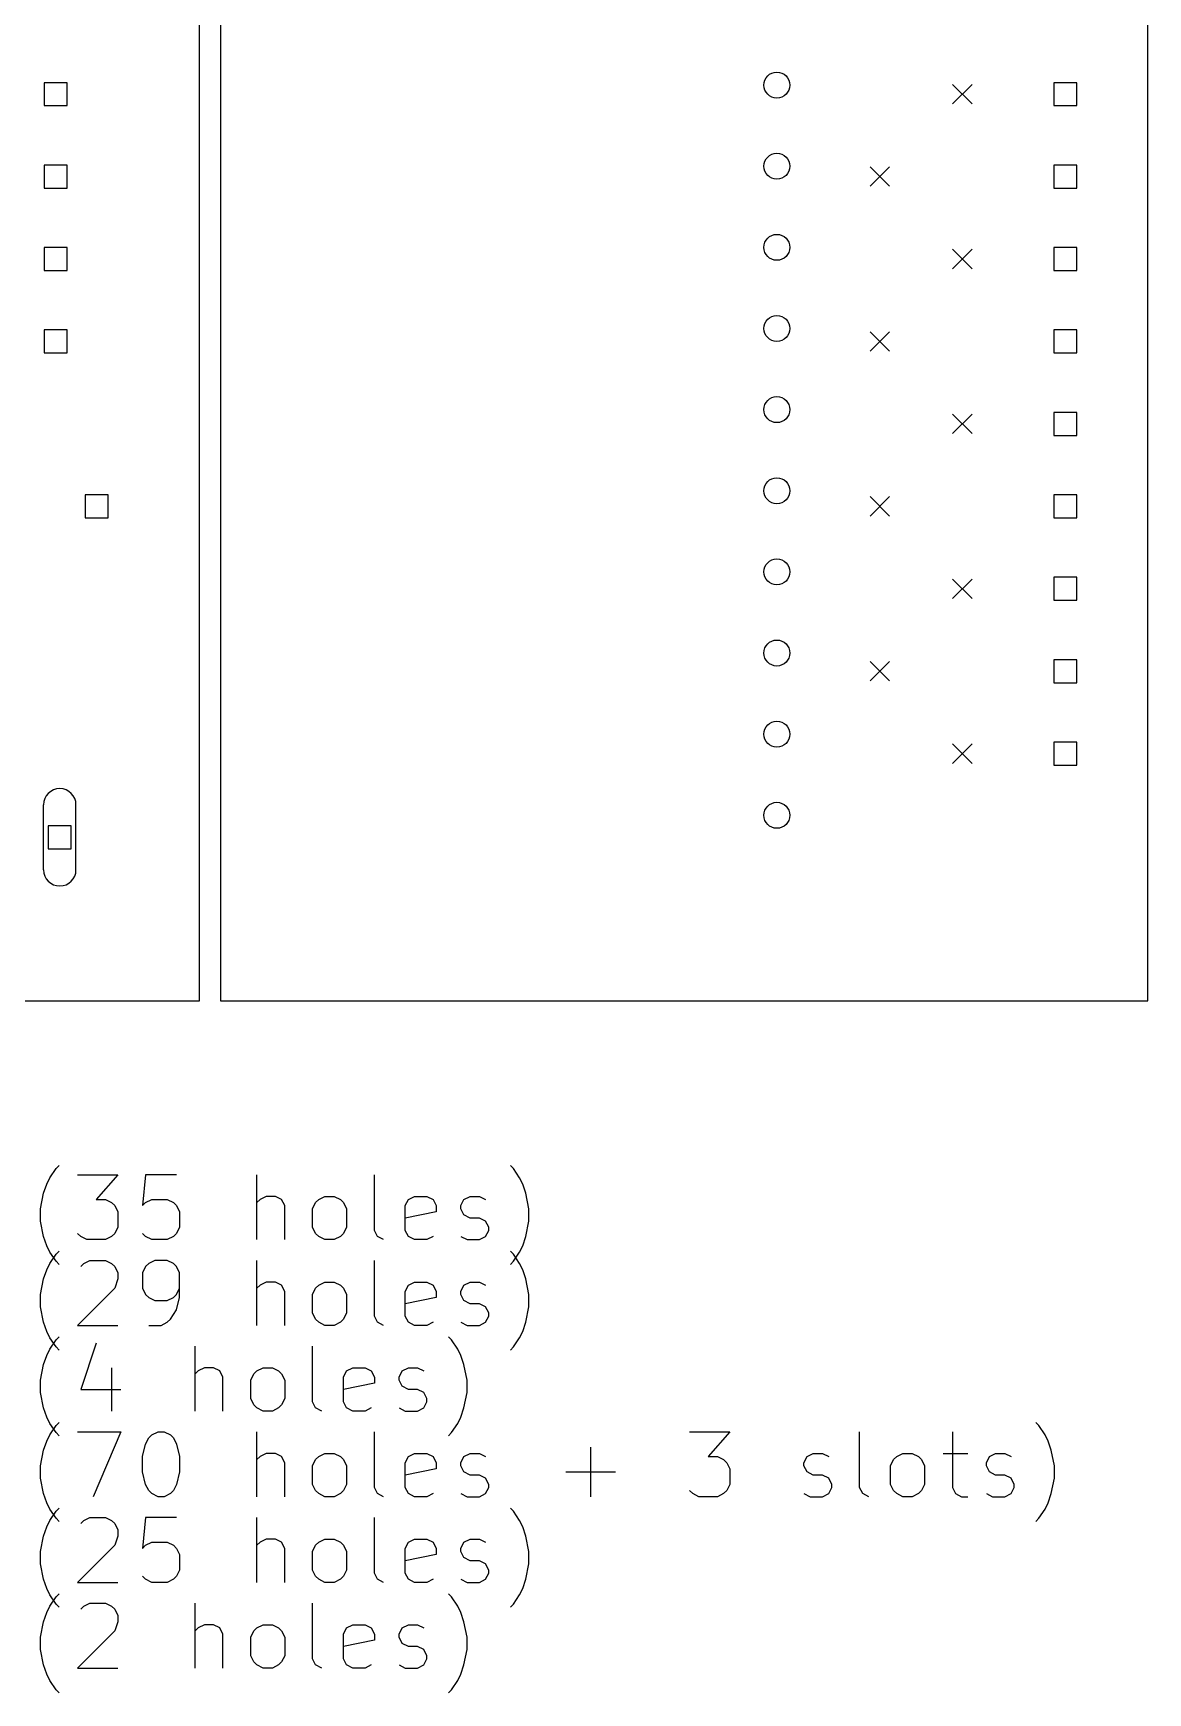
# Model space of a CAD drawing. Extents: x 146 to 218, y -146 to -45.
# Drawn here: x 183.2 to 217.5, y -146.3 to -95.2 of the extents above; entities that cross this region are included whole.
import ezdxf

# ---------------------------------------------------------------- set-up
doc = ezdxf.new("R2010")
doc.units = 0
doc.layers.add('BLACK', color=7, linetype='CONTINUOUS')

msp = doc.modelspace()

# ---------------------------------------------------------------- linework, layer by layer
at = {"layer": 'BLACK', "linetype": 'CONTINUOUS'}
for p, q in [((188.95, -44.99), (188.95, -125)), ((217.525, -125), (217.525, -44.99)), ((188.31, -125), (188.31, -45)), ((184.224, -96.7064), (183.516, -96.7064)), ((183.516, -96.7064), (183.516, -97.4136)), ((184.224, -97.4136), (184.224, -96.7064)), ((211.51, -96.76), (212.11, -97.36)), ((212.11, -96.76), (211.51, -97.36)), ((215.339, -96.7064), (214.631, -96.7064)), ((214.631, -96.7064), (214.631, -97.4136)), ((215.339, -97.4136), (215.339, -96.7064)), ((183.516, -97.4136), (184.224, -97.4136)), ((214.631, -97.4136), (215.339, -97.4136)), ((184.224, -99.2464), (183.516, -99.2464)), ((183.516, -99.2464), (183.516, -99.9536)), ((184.224, -99.9536), (184.224, -99.2464)), ((208.97, -99.3), (209.57, -99.9)), ((209.57, -99.3), (208.97, -99.9)), ((215.339, -99.2464), (214.631, -99.2464)), ((214.631, -99.2464), (214.631, -99.9536)), ((215.339, -99.9536), (215.339, -99.2464)), ((183.516, -99.9536), (184.224, -99.9536)), ((214.631, -99.9536), (215.339, -99.9536)), ((184.224, -101.786), (183.516, -101.786)), ((183.516, -101.786), (183.516, -102.494)), ((184.224, -102.494), (184.224, -101.786)), ((211.51, -101.84), (212.11, -102.44)), ((212.11, -101.84), (211.51, -102.44)), ((215.339, -101.786), (214.631, -101.786)), ((214.631, -101.786), (214.631, -102.494)), ((215.339, -102.494), (215.339, -101.786)), ((183.516, -102.494), (184.224, -102.494)), ((214.631, -102.494), (215.339, -102.494)), ((184.224, -104.326), (183.516, -104.326)), ((183.516, -104.326), (183.516, -105.034)), ((184.224, -105.034), (184.224, -104.326)), ((208.97, -104.38), (209.57, -104.98)), ((209.57, -104.38), (208.97, -104.98)), ((215.339, -104.326), (214.631, -104.326)), ((214.631, -104.326), (214.631, -105.034)), ((215.339, -105.034), (215.339, -104.326)), ((183.516, -105.034), (184.224, -105.034)), ((214.631, -105.034), (215.339, -105.034)), ((215.339, -106.866), (214.631, -106.866)), ((214.631, -106.866), (214.631, -107.574)), ((215.339, -107.574), (215.339, -106.866)), ((211.51, -106.92), (212.11, -107.52)), ((212.11, -106.92), (211.51, -107.52)), ((214.631, -107.574), (215.339, -107.574)), ((185.494, -109.406), (184.786, -109.406)), ((184.786, -109.406), (184.786, -110.114)), ((185.494, -110.114), (185.494, -109.406)), ((215.339, -109.406), (214.631, -109.406)), ((214.631, -109.406), (214.631, -110.114)), ((215.339, -110.114), (215.339, -109.406)), ((208.97, -109.46), (209.57, -110.06)), ((209.57, -109.46), (208.97, -110.06)), ((184.786, -110.114), (185.494, -110.114)), ((214.631, -110.114), (215.339, -110.114)), ((215.339, -111.946), (214.631, -111.946)), ((214.631, -111.946), (214.631, -112.654)), ((215.339, -112.654), (215.339, -111.946)), ((211.51, -112), (212.11, -112.6)), ((212.11, -112), (211.51, -112.6)), ((214.631, -112.654), (215.339, -112.654)), ((208.97, -114.54), (209.57, -115.14)), ((209.57, -114.54), (208.97, -115.14)), ((215.339, -114.486), (214.631, -114.486)), ((214.631, -114.486), (214.631, -115.194)), ((215.339, -115.194), (215.339, -114.486)), ((214.631, -115.194), (215.339, -115.194)), ((211.51, -117.08), (212.11, -117.68)), ((212.11, -117.08), (211.51, -117.68)), ((215.339, -117.026), (214.631, -117.026)), ((214.631, -117.026), (214.631, -117.734)), ((215.339, -117.734), (215.339, -117.026)), ((214.631, -117.734), (215.339, -117.734)), ((183.5, -120.957), (183.5, -118.957)), ((184.5, -120.957), (184.5, -118.957)), ((184.354, -119.604), (183.646, -119.604)), ((183.646, -119.604), (183.646, -120.311)), ((184.354, -120.311), (184.354, -119.604)), ((183.646, -120.311), (184.354, -120.311)), ((148.31, -125), (188.31, -125)), ((188.95, -125), (217.525, -125)), ((183.693, -130.45), (183.884, -130.164)), ((183.884, -130.164), (183.979, -130.069)), ((184.55, -130.355), (185.789, -130.355)), ((185.789, -130.355), (185.122, -131.117)), ((186.646, -130.355), (186.55, -131.307)), ((187.598, -130.355), (186.646, -130.355)), ((190.074, -132.355), (190.074, -130.355)), ((193.693, -132.069), (193.693, -130.355)), ((197.979, -130.164), (197.884, -130.069)), ((198.17, -130.45), (197.979, -130.164)), ((183.503, -130.926), (183.598, -130.64)), ((183.598, -130.64), (183.693, -130.45)), ((198.265, -130.64), (198.17, -130.45)), ((198.36, -130.926), (198.265, -130.64)), ((183.408, -131.402), (183.503, -130.926)), ((183.408, -131.783), (183.408, -131.402)), ((185.122, -131.117), (185.408, -131.117)), ((185.408, -131.117), (185.598, -131.212)), ((185.598, -131.212), (185.693, -131.307)), ((185.693, -131.307), (185.789, -131.498)), ((186.55, -131.307), (186.646, -131.212)), ((186.646, -131.212), (186.836, -131.117)), ((186.836, -131.117), (187.312, -131.117)), ((187.312, -131.117), (187.503, -131.212)), ((187.503, -131.212), (187.598, -131.307)), ((187.598, -131.307), (187.693, -131.498)), ((190.17, -131.117), (190.074, -131.212)), ((190.36, -131.021), (190.17, -131.117)), ((190.646, -131.021), (190.36, -131.021)), ((190.836, -131.117), (190.646, -131.021)), ((190.931, -131.307), (190.836, -131.117)), ((190.931, -132.355), (190.931, -131.307)), ((191.789, -131.402), (191.884, -131.212)), ((191.789, -131.974), (191.789, -131.402)), ((191.884, -131.212), (191.979, -131.117)), ((191.979, -131.117), (192.17, -131.021)), ((192.17, -131.021), (192.455, -131.021)), ((192.455, -131.021), (192.646, -131.117)), ((192.646, -131.117), (192.741, -131.212)), ((192.741, -131.212), (192.836, -131.402)), ((192.836, -131.402), (192.836, -131.974)), ((194.646, -131.307), (194.741, -131.117)), ((194.646, -132.069), (194.646, -131.307)), ((194.741, -131.117), (194.931, -131.021)), ((194.931, -131.021), (195.312, -131.021)), ((195.312, -131.021), (195.503, -131.117)), ((195.503, -131.117), (195.598, -131.307)), ((195.598, -131.307), (195.598, -131.498)), ((196.36, -131.307), (196.455, -131.117)), ((196.36, -131.402), (196.36, -131.307)), ((196.455, -131.593), (196.36, -131.402)), ((196.455, -131.117), (196.646, -131.021)), ((196.646, -131.021), (196.931, -131.021)), ((196.931, -131.021), (197.122, -131.117)), ((198.455, -131.402), (198.36, -130.926)), ((198.455, -131.783), (198.455, -131.402)), ((183.503, -132.26), (183.408, -131.783)), ((185.789, -131.498), (185.789, -131.974)), ((187.693, -131.498), (187.693, -131.974)), ((195.598, -131.498), (194.646, -131.688)), ((196.646, -131.688), (196.455, -131.593)), ((196.931, -131.688), (196.646, -131.688)), ((197.122, -131.783), (196.931, -131.688)), ((197.217, -131.974), (197.122, -131.783)), ((198.36, -132.26), (198.455, -131.783)), ((183.598, -132.545), (183.503, -132.26)), ((184.646, -132.26), (184.55, -132.164)), ((184.836, -132.355), (184.646, -132.26)), ((185.408, -132.355), (184.836, -132.355)), ((185.598, -132.26), (185.408, -132.355)), ((185.693, -132.164), (185.598, -132.26)), ((185.789, -131.974), (185.693, -132.164)), ((186.646, -132.26), (186.55, -132.164)), ((186.836, -132.355), (186.646, -132.26)), ((187.312, -132.355), (186.836, -132.355)), ((187.503, -132.26), (187.312, -132.355)), ((187.598, -132.164), (187.503, -132.26)), ((187.693, -131.974), (187.598, -132.164)), ((191.884, -132.164), (191.789, -131.974)), ((191.979, -132.26), (191.884, -132.164)), ((192.17, -132.355), (191.979, -132.26)), ((192.455, -132.355), (192.17, -132.355)), ((192.646, -132.26), (192.455, -132.355)), ((192.741, -132.164), (192.646, -132.26)), ((192.836, -131.974), (192.741, -132.164)), ((193.789, -132.26), (193.693, -132.069)), ((193.979, -132.355), (193.789, -132.26)), ((194.741, -132.26), (194.646, -132.069)), ((194.931, -132.355), (194.741, -132.26)), ((195.312, -132.355), (194.931, -132.355)), ((195.503, -132.26), (195.312, -132.355)), ((196.36, -132.26), (196.55, -132.355)), ((196.55, -132.355), (196.931, -132.355)), ((196.931, -132.355), (197.122, -132.26)), ((197.122, -132.26), (197.217, -132.069)), ((197.217, -132.069), (197.217, -131.974)), ((198.265, -132.545), (198.36, -132.26)), ((183.693, -132.736), (183.598, -132.545)), ((183.884, -133.021), (183.693, -132.736)), ((183.693, -133.09), (183.884, -132.804)), ((183.884, -132.804), (183.979, -132.709)), ((197.979, -132.804), (197.884, -132.709)), ((197.979, -133.021), (198.17, -132.736)), ((198.17, -133.09), (197.979, -132.804)), ((198.17, -132.736), (198.265, -132.545)), ((183.503, -133.566), (183.598, -133.28)), ((183.598, -133.28), (183.693, -133.09)), ((183.979, -133.117), (183.884, -133.021)), ((184.646, -133.185), (184.741, -133.09)), ((184.741, -133.09), (184.931, -132.995)), ((184.931, -132.995), (185.408, -132.995)), ((185.408, -132.995), (185.598, -133.09)), ((185.598, -133.09), (185.693, -133.185)), ((185.693, -133.185), (185.789, -133.376)), ((185.789, -133.376), (185.789, -133.566)), ((186.646, -133.185), (186.55, -133.376)), ((186.55, -133.376), (186.55, -133.852)), ((186.741, -133.09), (186.646, -133.185)), ((186.931, -132.995), (186.741, -133.09)), ((187.312, -132.995), (186.931, -132.995)), ((187.503, -133.09), (187.312, -132.995)), ((187.598, -133.185), (187.503, -133.09)), ((187.693, -133.376), (187.598, -133.185)), ((187.693, -134.138), (187.693, -133.376)), ((190.074, -134.995), (190.074, -132.995)), ((193.693, -134.709), (193.693, -132.995)), ((197.884, -133.117), (197.979, -133.021)), ((198.265, -133.28), (198.17, -133.09)), ((198.36, -133.566), (198.265, -133.28)), ((183.408, -134.042), (183.503, -133.566)), ((185.693, -133.852), (184.55, -134.995)), ((185.789, -133.566), (185.693, -133.852)), ((186.55, -133.852), (186.646, -134.042)), ((187.598, -134.042), (187.693, -133.852)), ((190.17, -133.757), (190.074, -133.852)), ((190.36, -133.661), (190.17, -133.757)), ((190.646, -133.661), (190.36, -133.661)), ((190.836, -133.757), (190.646, -133.661)), ((190.931, -133.947), (190.836, -133.757)), ((190.931, -134.995), (190.931, -133.947)), ((191.789, -134.042), (191.884, -133.852)), ((191.884, -133.852), (191.979, -133.757)), ((191.979, -133.757), (192.17, -133.661)), ((192.17, -133.661), (192.455, -133.661)), ((192.455, -133.661), (192.646, -133.757)), ((192.646, -133.757), (192.741, -133.852)), ((192.741, -133.852), (192.836, -134.042)), ((194.646, -133.947), (194.741, -133.757)), ((194.646, -134.709), (194.646, -133.947)), ((194.741, -133.757), (194.931, -133.661)), ((194.931, -133.661), (195.312, -133.661)), ((195.312, -133.661), (195.503, -133.757)), ((195.503, -133.757), (195.598, -133.947)), ((195.598, -133.947), (195.598, -134.138)), ((196.36, -133.947), (196.455, -133.757)), ((196.36, -134.042), (196.36, -133.947)), ((196.455, -133.757), (196.646, -133.661)), ((196.646, -133.661), (196.931, -133.661)), ((196.931, -133.661), (197.122, -133.757)), ((198.455, -134.042), (198.36, -133.566)), ((183.408, -134.423), (183.408, -134.042)), ((183.503, -134.9), (183.408, -134.423)), ((186.646, -134.042), (186.741, -134.138)), ((186.741, -134.138), (186.931, -134.233)), ((186.931, -134.233), (187.312, -134.233)), ((187.312, -134.233), (187.503, -134.138)), ((187.503, -134.138), (187.598, -134.042)), ((187.598, -134.519), (187.693, -134.138)), ((191.789, -134.614), (191.789, -134.042)), ((192.836, -134.042), (192.836, -134.614)), ((195.598, -134.138), (194.646, -134.328)), ((196.455, -134.233), (196.36, -134.042)), ((196.646, -134.328), (196.455, -134.233)), ((196.931, -134.328), (196.646, -134.328)), ((197.122, -134.423), (196.931, -134.328)), ((197.217, -134.614), (197.122, -134.423)), ((198.36, -134.9), (198.455, -134.423)), ((198.455, -134.423), (198.455, -134.042)), ((183.598, -135.185), (183.503, -134.9)), ((184.55, -134.995), (185.789, -134.995)), ((186.741, -134.995), (187.122, -134.995)), ((187.122, -134.995), (187.312, -134.9)), ((187.312, -134.9), (187.408, -134.804)), ((187.408, -134.804), (187.598, -134.519)), ((191.884, -134.804), (191.789, -134.614)), ((191.979, -134.9), (191.884, -134.804)), ((192.17, -134.995), (191.979, -134.9)), ((192.455, -134.995), (192.17, -134.995)), ((192.646, -134.9), (192.455, -134.995)), ((192.741, -134.804), (192.646, -134.9)), ((192.836, -134.614), (192.741, -134.804)), ((193.789, -134.9), (193.693, -134.709)), ((193.979, -134.995), (193.789, -134.9)), ((194.741, -134.9), (194.646, -134.709)), ((194.931, -134.995), (194.741, -134.9)), ((195.312, -134.995), (194.931, -134.995)), ((195.503, -134.9), (195.312, -134.995)), ((196.36, -134.9), (196.55, -134.995)), ((196.55, -134.995), (196.931, -134.995)), ((196.931, -134.995), (197.122, -134.9)), ((197.122, -134.9), (197.217, -134.709)), ((197.217, -134.709), (197.217, -134.614)), ((198.265, -135.185), (198.36, -134.9)), ((183.693, -135.376), (183.598, -135.185)), ((183.884, -135.661), (183.693, -135.376)), ((183.693, -135.73), (183.884, -135.444)), ((183.884, -135.444), (183.979, -135.349)), ((196.074, -135.444), (195.979, -135.349)), ((196.265, -135.73), (196.074, -135.444)), ((197.979, -135.661), (198.17, -135.376)), ((198.17, -135.376), (198.265, -135.185)), ((183.503, -136.206), (183.598, -135.92)), ((183.598, -135.92), (183.693, -135.73)), ((183.979, -135.757), (183.884, -135.661)), ((185.122, -135.54), (184.646, -136.968)), ((188.17, -137.635), (188.17, -135.635)), ((191.789, -137.349), (191.789, -135.635)), ((196.36, -135.92), (196.265, -135.73)), ((196.455, -136.206), (196.36, -135.92)), ((197.884, -135.757), (197.979, -135.661)), ((183.408, -136.682), (183.503, -136.206)), ((185.598, -136.301), (185.598, -137.635)), ((188.265, -136.397), (188.17, -136.492)), ((188.455, -136.301), (188.265, -136.397)), ((188.741, -136.301), (188.455, -136.301)), ((188.931, -136.397), (188.741, -136.301)), ((189.027, -136.587), (188.931, -136.397)), ((189.884, -136.682), (189.979, -136.492)), ((189.979, -136.492), (190.074, -136.397)), ((190.074, -136.397), (190.265, -136.301)), ((190.265, -136.301), (190.55, -136.301)), ((190.55, -136.301), (190.741, -136.397)), ((190.741, -136.397), (190.836, -136.492)), ((190.836, -136.492), (190.931, -136.682)), ((192.741, -136.587), (192.836, -136.397)), ((192.836, -136.397), (193.027, -136.301)), ((193.027, -136.301), (193.408, -136.301)), ((193.408, -136.301), (193.598, -136.397)), ((193.598, -136.397), (193.693, -136.587)), ((194.455, -136.587), (194.55, -136.397)), ((194.55, -136.397), (194.741, -136.301)), ((194.741, -136.301), (195.027, -136.301)), ((195.027, -136.301), (195.217, -136.397)), ((196.55, -136.682), (196.455, -136.206)), ((183.408, -137.063), (183.408, -136.682)), ((184.646, -136.968), (185.884, -136.968)), ((189.027, -137.635), (189.027, -136.587)), ((189.884, -137.254), (189.884, -136.682)), ((190.931, -136.682), (190.931, -137.254)), ((192.741, -137.349), (192.741, -136.587)), ((193.693, -136.778), (192.741, -136.968)), ((193.693, -136.587), (193.693, -136.778)), ((194.455, -136.682), (194.455, -136.587)), ((194.55, -136.873), (194.455, -136.682)), ((194.741, -136.968), (194.55, -136.873)), ((195.027, -136.968), (194.741, -136.968)), ((195.217, -137.063), (195.027, -136.968)), ((196.55, -137.063), (196.55, -136.682)), ((183.503, -137.54), (183.408, -137.063)), ((183.598, -137.825), (183.503, -137.54)), ((189.979, -137.444), (189.884, -137.254)), ((190.074, -137.54), (189.979, -137.444)), ((190.265, -137.635), (190.074, -137.54)), ((190.741, -137.54), (190.55, -137.635)), ((190.836, -137.444), (190.741, -137.54)), ((190.931, -137.254), (190.836, -137.444)), ((191.884, -137.54), (191.789, -137.349)), ((192.074, -137.635), (191.884, -137.54)), ((192.836, -137.54), (192.741, -137.349)), ((193.027, -137.635), (192.836, -137.54)), ((193.598, -137.54), (193.408, -137.635)), ((194.455, -137.54), (194.646, -137.635)), ((195.027, -137.635), (195.217, -137.54)), ((195.312, -137.254), (195.217, -137.063)), ((195.217, -137.54), (195.312, -137.349)), ((195.312, -137.349), (195.312, -137.254)), ((196.36, -137.825), (196.455, -137.54)), ((196.455, -137.54), (196.55, -137.063)), ((183.693, -138.016), (183.598, -137.825)), ((183.884, -138.301), (183.693, -138.016)), ((183.884, -138.084), (183.979, -137.989)), ((190.55, -137.635), (190.265, -137.635)), ((193.408, -137.635), (193.027, -137.635)), ((194.646, -137.635), (195.027, -137.635)), ((196.074, -138.301), (196.265, -138.016)), ((196.265, -138.016), (196.36, -137.825)), ((214.17, -138.084), (214.074, -137.989)), ((183.503, -138.846), (183.598, -138.56)), ((183.598, -138.56), (183.693, -138.37)), ((183.693, -138.37), (183.884, -138.084)), ((183.979, -138.397), (183.884, -138.301)), ((184.55, -138.275), (185.884, -138.275)), ((185.884, -138.275), (185.027, -140.275)), ((186.646, -138.656), (186.741, -138.465)), ((186.741, -138.465), (186.836, -138.37)), ((186.836, -138.37), (187.027, -138.275)), ((187.027, -138.275), (187.217, -138.275)), ((187.217, -138.275), (187.408, -138.37)), ((187.408, -138.37), (187.503, -138.465)), ((187.503, -138.465), (187.598, -138.656)), ((190.074, -140.275), (190.074, -138.275)), ((193.693, -139.989), (193.693, -138.275)), ((195.979, -138.397), (196.074, -138.301)), ((203.408, -138.275), (204.646, -138.275)), ((204.646, -138.275), (203.979, -139.037)), ((208.646, -139.989), (208.646, -138.275)), ((211.503, -138.275), (211.503, -139.989)), ((214.36, -138.37), (214.17, -138.084)), ((214.455, -138.56), (214.36, -138.37)), ((214.55, -138.846), (214.455, -138.56)), ((183.408, -139.322), (183.503, -138.846)), ((186.55, -139.037), (186.646, -138.656)), ((186.55, -139.513), (186.55, -139.037)), ((187.598, -138.656), (187.693, -139.037)), ((187.693, -139.037), (187.693, -139.513)), ((190.17, -139.037), (190.074, -139.132)), ((190.36, -138.941), (190.17, -139.037)), ((190.646, -138.941), (190.36, -138.941)), ((190.836, -139.037), (190.646, -138.941)), ((190.931, -139.227), (190.836, -139.037)), ((191.884, -139.132), (191.979, -139.037)), ((191.979, -139.037), (192.17, -138.941)), ((192.17, -138.941), (192.455, -138.941)), ((192.455, -138.941), (192.646, -139.037)), ((192.646, -139.037), (192.741, -139.132)), ((194.646, -139.227), (194.741, -139.037)), ((194.741, -139.037), (194.931, -138.941)), ((194.931, -138.941), (195.312, -138.941)), ((195.312, -138.941), (195.503, -139.037)), ((195.503, -139.037), (195.598, -139.227)), ((196.36, -139.227), (196.455, -139.037)), ((196.455, -139.037), (196.646, -138.941)), ((196.646, -138.941), (196.931, -138.941)), ((196.931, -138.941), (197.122, -139.037)), ((200.36, -140.275), (200.36, -138.751)), ((203.979, -139.037), (204.265, -139.037)), ((204.265, -139.037), (204.455, -139.132)), ((206.931, -139.227), (207.027, -139.037)), ((207.027, -139.037), (207.217, -138.941)), ((207.217, -138.941), (207.503, -138.941)), ((207.503, -138.941), (207.693, -139.037)), ((209.693, -139.132), (209.789, -139.037)), ((209.789, -139.037), (209.979, -138.941)), ((209.979, -138.941), (210.265, -138.941)), ((210.265, -138.941), (210.455, -139.037)), ((210.455, -139.037), (210.55, -139.132)), ((211.217, -138.941), (211.979, -138.941)), ((212.55, -139.227), (212.646, -139.037)), ((212.646, -139.037), (212.836, -138.941)), ((212.836, -138.941), (213.122, -138.941)), ((213.122, -138.941), (213.312, -139.037)), ((214.646, -139.322), (214.55, -138.846)), ((183.408, -139.703), (183.408, -139.322)), ((186.646, -139.894), (186.55, -139.513)), ((187.693, -139.513), (187.598, -139.894)), ((190.931, -140.275), (190.931, -139.227)), ((191.789, -139.322), (191.884, -139.132)), ((191.789, -139.894), (191.789, -139.322)), ((192.741, -139.132), (192.836, -139.322)), ((192.836, -139.322), (192.836, -139.894)), ((194.646, -139.989), (194.646, -139.227)), ((195.598, -139.418), (194.646, -139.608)), ((195.598, -139.227), (195.598, -139.418)), ((196.36, -139.322), (196.36, -139.227)), ((196.455, -139.513), (196.36, -139.322)), ((196.646, -139.608), (196.455, -139.513)), ((199.598, -139.513), (201.122, -139.513)), ((204.455, -139.132), (204.55, -139.227)), ((204.55, -139.227), (204.646, -139.418)), ((204.646, -139.418), (204.646, -139.894)), ((206.931, -139.322), (206.931, -139.227)), ((207.027, -139.513), (206.931, -139.322)), ((207.217, -139.608), (207.027, -139.513)), ((209.598, -139.322), (209.693, -139.132)), ((209.598, -139.894), (209.598, -139.322)), ((210.55, -139.132), (210.646, -139.322)), ((210.646, -139.322), (210.646, -139.894)), ((212.55, -139.322), (212.55, -139.227)), ((212.646, -139.513), (212.55, -139.322)), ((212.836, -139.608), (212.646, -139.513)), ((214.646, -139.703), (214.646, -139.322)), ((183.503, -140.18), (183.408, -139.703)), ((186.741, -140.084), (186.646, -139.894)), ((186.836, -140.18), (186.741, -140.084)), ((187.503, -140.084), (187.408, -140.18)), ((187.598, -139.894), (187.503, -140.084)), ((191.884, -140.084), (191.789, -139.894)), ((191.979, -140.18), (191.884, -140.084)), ((192.741, -140.084), (192.646, -140.18)), ((192.836, -139.894), (192.741, -140.084)), ((193.789, -140.18), (193.693, -139.989)), ((194.741, -140.18), (194.646, -139.989)), ((196.931, -139.608), (196.646, -139.608)), ((197.122, -139.703), (196.931, -139.608)), ((197.217, -139.894), (197.122, -139.703)), ((197.122, -140.18), (197.217, -139.989)), ((197.217, -139.989), (197.217, -139.894)), ((203.503, -140.18), (203.408, -140.084)), ((204.55, -140.084), (204.455, -140.18)), ((204.646, -139.894), (204.55, -140.084)), ((207.503, -139.608), (207.217, -139.608)), ((207.693, -139.703), (207.503, -139.608)), ((207.789, -139.894), (207.693, -139.703)), ((207.693, -140.18), (207.789, -139.989)), ((207.789, -139.989), (207.789, -139.894)), ((208.741, -140.18), (208.646, -139.989)), ((209.693, -140.084), (209.598, -139.894)), ((209.789, -140.18), (209.693, -140.084)), ((210.55, -140.084), (210.455, -140.18)), ((210.646, -139.894), (210.55, -140.084)), ((211.503, -139.989), (211.598, -140.18)), ((213.122, -139.608), (212.836, -139.608)), ((213.312, -139.703), (213.122, -139.608)), ((213.408, -139.894), (213.312, -139.703)), ((213.312, -140.18), (213.408, -139.989)), ((213.408, -139.989), (213.408, -139.894)), ((214.55, -140.18), (214.646, -139.703)), ((183.598, -140.465), (183.503, -140.18)), ((183.693, -140.656), (183.598, -140.465)), ((187.027, -140.275), (186.836, -140.18)), ((187.217, -140.275), (187.027, -140.275)), ((187.408, -140.18), (187.217, -140.275)), ((192.17, -140.275), (191.979, -140.18)), ((192.455, -140.275), (192.17, -140.275)), ((192.646, -140.18), (192.455, -140.275)), ((193.979, -140.275), (193.789, -140.18)), ((194.931, -140.275), (194.741, -140.18)), ((195.312, -140.275), (194.931, -140.275)), ((195.503, -140.18), (195.312, -140.275)), ((196.36, -140.18), (196.55, -140.275)), ((196.55, -140.275), (196.931, -140.275)), ((196.931, -140.275), (197.122, -140.18)), ((203.693, -140.275), (203.503, -140.18)), ((204.265, -140.275), (203.693, -140.275)), ((204.455, -140.18), (204.265, -140.275)), ((206.931, -140.18), (207.122, -140.275)), ((207.122, -140.275), (207.503, -140.275)), ((207.503, -140.275), (207.693, -140.18)), ((208.931, -140.275), (208.741, -140.18)), ((209.979, -140.275), (209.789, -140.18)), ((210.265, -140.275), (209.979, -140.275)), ((210.455, -140.18), (210.265, -140.275)), ((211.598, -140.18), (211.789, -140.275)), ((211.789, -140.275), (211.979, -140.275)), ((212.55, -140.18), (212.741, -140.275)), ((212.741, -140.275), (213.122, -140.275)), ((213.122, -140.275), (213.312, -140.18)), ((214.36, -140.656), (214.455, -140.465)), ((214.455, -140.465), (214.55, -140.18)), ((183.598, -141.2), (183.693, -141.01)), ((183.884, -140.941), (183.693, -140.656)), ((183.693, -141.01), (183.884, -140.724)), ((183.884, -140.724), (183.979, -140.629)), ((183.979, -141.037), (183.884, -140.941)), ((184.646, -141.105), (184.741, -141.01)), ((184.741, -141.01), (184.931, -140.915)), ((184.931, -140.915), (185.408, -140.915)), ((185.408, -140.915), (185.598, -141.01)), ((185.598, -141.01), (185.693, -141.105)), ((185.693, -141.105), (185.789, -141.296)), ((186.646, -140.915), (186.55, -141.867)), ((187.598, -140.915), (186.646, -140.915)), ((190.074, -142.915), (190.074, -140.915)), ((193.693, -142.629), (193.693, -140.915)), ((197.979, -140.724), (197.884, -140.629)), ((198.17, -141.01), (197.979, -140.724)), ((198.265, -141.2), (198.17, -141.01)), ((214.074, -141.037), (214.17, -140.941)), ((214.17, -140.941), (214.36, -140.656)), ((183.408, -141.962), (183.503, -141.486)), ((183.503, -141.486), (183.598, -141.2)), ((185.789, -141.486), (185.693, -141.772)), ((185.789, -141.296), (185.789, -141.486)), ((190.36, -141.581), (190.17, -141.677)), ((190.646, -141.581), (190.36, -141.581)), ((190.836, -141.677), (190.646, -141.581)), ((191.979, -141.677), (192.17, -141.581)), ((192.17, -141.581), (192.455, -141.581)), ((192.455, -141.581), (192.646, -141.677)), ((194.741, -141.677), (194.931, -141.581)), ((194.931, -141.581), (195.312, -141.581)), ((195.312, -141.581), (195.503, -141.677)), ((196.455, -141.677), (196.646, -141.581)), ((196.646, -141.581), (196.931, -141.581)), ((196.931, -141.581), (197.122, -141.677)), ((198.36, -141.486), (198.265, -141.2)), ((198.455, -141.962), (198.36, -141.486)), ((183.408, -142.343), (183.408, -141.962)), ((185.693, -141.772), (184.55, -142.915)), ((186.55, -141.867), (186.646, -141.772)), ((186.646, -141.772), (186.836, -141.677)), ((186.836, -141.677), (187.312, -141.677)), ((187.312, -141.677), (187.503, -141.772)), ((187.503, -141.772), (187.598, -141.867)), ((187.598, -141.867), (187.693, -142.058)), ((187.693, -142.058), (187.693, -142.534)), ((190.17, -141.677), (190.074, -141.772)), ((190.931, -141.867), (190.836, -141.677)), ((190.931, -142.915), (190.931, -141.867)), ((191.789, -141.962), (191.884, -141.772)), ((191.789, -142.534), (191.789, -141.962)), ((191.884, -141.772), (191.979, -141.677)), ((192.646, -141.677), (192.741, -141.772)), ((192.741, -141.772), (192.836, -141.962)), ((192.836, -141.962), (192.836, -142.534)), ((194.646, -141.867), (194.741, -141.677)), ((194.646, -142.629), (194.646, -141.867)), ((195.598, -142.058), (194.646, -142.248)), ((195.503, -141.677), (195.598, -141.867)), ((195.598, -141.867), (195.598, -142.058)), ((196.36, -141.867), (196.455, -141.677)), ((196.36, -141.962), (196.36, -141.867)), ((196.455, -142.153), (196.36, -141.962)), ((196.646, -142.248), (196.455, -142.153)), ((198.455, -142.343), (198.455, -141.962)), ((183.503, -142.82), (183.408, -142.343)), ((187.693, -142.534), (187.598, -142.724)), ((191.884, -142.724), (191.789, -142.534)), ((192.836, -142.534), (192.741, -142.724)), ((193.789, -142.82), (193.693, -142.629)), ((194.741, -142.82), (194.646, -142.629)), ((196.931, -142.248), (196.646, -142.248)), ((197.122, -142.343), (196.931, -142.248)), ((197.217, -142.534), (197.122, -142.343)), ((197.122, -142.82), (197.217, -142.629)), ((197.217, -142.629), (197.217, -142.534)), ((198.36, -142.82), (198.455, -142.343)), ((183.598, -143.105), (183.503, -142.82)), ((183.693, -143.296), (183.598, -143.105)), ((184.55, -142.915), (185.789, -142.915)), ((186.646, -142.82), (186.55, -142.724)), ((186.836, -142.915), (186.646, -142.82)), ((187.312, -142.915), (186.836, -142.915)), ((187.503, -142.82), (187.312, -142.915)), ((187.598, -142.724), (187.503, -142.82)), ((191.979, -142.82), (191.884, -142.724)), ((192.17, -142.915), (191.979, -142.82)), ((192.455, -142.915), (192.17, -142.915)), ((192.646, -142.82), (192.455, -142.915)), ((192.741, -142.724), (192.646, -142.82)), ((193.979, -142.915), (193.789, -142.82)), ((194.931, -142.915), (194.741, -142.82)), ((195.312, -142.915), (194.931, -142.915)), ((195.503, -142.82), (195.312, -142.915)), ((196.36, -142.82), (196.55, -142.915)), ((196.55, -142.915), (196.931, -142.915)), ((196.931, -142.915), (197.122, -142.82)), ((198.17, -143.296), (198.265, -143.105)), ((198.265, -143.105), (198.36, -142.82)), ((183.598, -143.84), (183.693, -143.65)), ((183.884, -143.581), (183.693, -143.296)), ((183.693, -143.65), (183.884, -143.364)), ((183.884, -143.364), (183.979, -143.269)), ((183.979, -143.677), (183.884, -143.581)), ((184.646, -143.745), (184.741, -143.65)), ((184.741, -143.65), (184.931, -143.555)), ((184.931, -143.555), (185.408, -143.555)), ((185.408, -143.555), (185.598, -143.65)), ((185.598, -143.65), (185.693, -143.745)), ((188.17, -145.555), (188.17, -143.555)), ((191.789, -145.269), (191.789, -143.555)), ((196.074, -143.364), (195.979, -143.269)), ((196.265, -143.65), (196.074, -143.364)), ((196.36, -143.84), (196.265, -143.65)), ((197.884, -143.677), (197.979, -143.581)), ((197.979, -143.581), (198.17, -143.296)), ((183.408, -144.602), (183.503, -144.126)), ((183.503, -144.126), (183.598, -143.84)), ((185.693, -143.745), (185.789, -143.936)), ((185.789, -144.126), (185.693, -144.412)), ((185.789, -143.936), (185.789, -144.126)), ((196.455, -144.126), (196.36, -143.84)), ((196.55, -144.602), (196.455, -144.126)), ((183.408, -144.983), (183.408, -144.602)), ((185.693, -144.412), (184.55, -145.555)), ((188.265, -144.317), (188.17, -144.412)), ((188.455, -144.221), (188.265, -144.317)), ((188.741, -144.221), (188.455, -144.221)), ((188.931, -144.317), (188.741, -144.221)), ((189.027, -144.507), (188.931, -144.317)), ((189.027, -145.555), (189.027, -144.507)), ((189.884, -144.602), (189.979, -144.412)), ((189.884, -145.174), (189.884, -144.602)), ((189.979, -144.412), (190.074, -144.317)), ((190.074, -144.317), (190.265, -144.221)), ((190.265, -144.221), (190.55, -144.221)), ((190.55, -144.221), (190.741, -144.317)), ((190.741, -144.317), (190.836, -144.412)), ((190.836, -144.412), (190.931, -144.602)), ((190.931, -144.602), (190.931, -145.174)), ((192.741, -144.507), (192.836, -144.317)), ((192.741, -145.269), (192.741, -144.507)), ((193.693, -144.698), (192.741, -144.888)), ((192.836, -144.317), (193.027, -144.221)), ((193.027, -144.221), (193.408, -144.221)), ((193.408, -144.221), (193.598, -144.317)), ((193.598, -144.317), (193.693, -144.507)), ((193.693, -144.507), (193.693, -144.698)), ((194.455, -144.507), (194.55, -144.317)), ((194.455, -144.602), (194.455, -144.507)), ((194.55, -144.793), (194.455, -144.602)), ((194.55, -144.317), (194.741, -144.221)), ((194.741, -144.221), (195.027, -144.221)), ((195.027, -144.221), (195.217, -144.317)), ((196.55, -144.983), (196.55, -144.602)), ((183.503, -145.46), (183.408, -144.983)), ((189.979, -145.364), (189.884, -145.174)), ((190.931, -145.174), (190.836, -145.364)), ((194.741, -144.888), (194.55, -144.793)), ((195.027, -144.888), (194.741, -144.888)), ((195.217, -144.983), (195.027, -144.888)), ((195.312, -145.174), (195.217, -144.983)), ((195.312, -145.269), (195.312, -145.174)), ((196.455, -145.46), (196.55, -144.983)), ((183.598, -145.745), (183.503, -145.46)), ((184.55, -145.555), (185.789, -145.555)), ((190.074, -145.46), (189.979, -145.364)), ((190.265, -145.555), (190.074, -145.46)), ((190.55, -145.555), (190.265, -145.555)), ((190.741, -145.46), (190.55, -145.555)), ((190.836, -145.364), (190.741, -145.46)), ((191.884, -145.46), (191.789, -145.269)), ((192.074, -145.555), (191.884, -145.46)), ((192.836, -145.46), (192.741, -145.269)), ((193.027, -145.555), (192.836, -145.46)), ((193.408, -145.555), (193.027, -145.555)), ((193.598, -145.46), (193.408, -145.555)), ((194.455, -145.46), (194.646, -145.555)), ((194.646, -145.555), (195.027, -145.555)), ((195.027, -145.555), (195.217, -145.46)), ((195.217, -145.46), (195.312, -145.269)), ((196.36, -145.745), (196.455, -145.46)), ((183.693, -145.936), (183.598, -145.745)), ((183.884, -146.221), (183.693, -145.936)), ((183.979, -146.317), (183.884, -146.221)), ((195.979, -146.317), (196.074, -146.221)), ((196.074, -146.221), (196.265, -145.936)), ((196.265, -145.936), (196.36, -145.745))]:
    msp.add_line(p, q, dxfattribs=at)
at = {"layer": 'BLACK'}
for centre in [(206.095, -96.78), (206.095, -99.28), (206.095, -101.78), (206.095, -104.28), (206.095, -106.78), (206.095, -109.28), (206.095, -111.78), (206.095, -114.28), (206.095, -116.78), (206.095, -119.28)]:
    msp.add_circle(centre, 0.4, dxfattribs=at)
for centre, start, end in [((184, -118.957), 360, 540), ((184, -120.957), 180, 360)]:
    msp.add_arc(centre, 0.5, start, end, dxfattribs=at)

doc.saveas('drawing.dxf')
